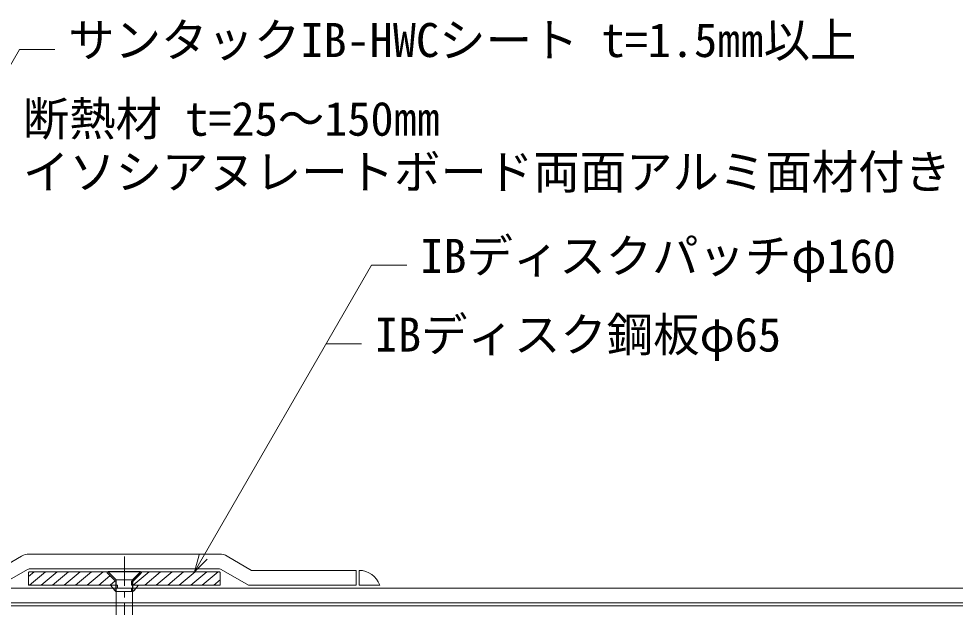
# Model space of a CAD drawing. Units: millimetres, scale not verified. Extents: x -840 to 840, y -594 to 594.
# Drawn here: x 216.7 to 534.3, y -148 to 51.5 of the extents above; entities that cross this region are included whole.
import ezdxf
from ezdxf.enums import TextEntityAlignment as Align

# ---------------------------------------------------------------- set-up
doc = ezdxf.new("R2010")
doc.units = ezdxf.units.MM
doc.header["$LTSCALE"] = 2
doc.linetypes.add('CHAIN1', pattern=[8, 5, -1, 1, -1])
doc.linetypes.add('DASHED2', pattern=[3, 2, -1])
for name, color, linetype, lineweight in [('0-1_中心線', 2, 'CHAIN1', 9), ('0-2_断熱材', 4, 'Continuous', 9), ('0-6_文字', 5, 'Continuous', 9), ('0-C_IBリキッド', 7, 'Continuous', 9), ('0-D_部材(積層鋼板)', 4, 'Continuous', 9), ('0-E_IBｼｰﾄ', 7, 'Continuous', 9), ('1-0_寸法線', 7, 'Continuous', 9), ('1-2_部材(ﾋﾞｽ類)', 7, 'Continuous', 9)]:
    doc.layers.add(name, color=color, linetype=linetype, lineweight=lineweight)
doc.styles.add('ＭＳ ゴシック', font='')
doc.styles.get('ＭＳ ゴシック').set_extended_font_data('MS Gothic')

msp = doc.modelspace()

# ---------------------------------------------------------------- linework, layer by layer
at = {"layer": '0-1_中心線'}
msp.add_line((252.508, -130.7), (252.508, -215.672), dxfattribs=at)
at = {"layer": '0-2_断熱材', "color": 7}
msp.add_line((26.767, -147.454), (621.685, -147.454), dxfattribs=at)
at = {"layer": '0-C_IBリキッド'}
for p, q in [((332.097, -140.454), (332.097, -135.454)), ((339.097, -140.454), (332.097, -140.454))]:
    msp.add_line(p, q, dxfattribs=at)
msp.add_arc((332.097, -142.854), 7.4, 18.92464, 90, dxfattribs=at)
at = {"layer": '0-D_部材(積層鋼板)'}
for p, q in [((220.008, -137.491), (221.852, -135.954)), ((220.358, -140.454), (225.756, -135.954)), ((224.262, -140.454), (229.66, -135.954)), ((228.166, -140.454), (233.564, -135.954)), ((232.071, -140.454), (237.469, -135.954)), ((235.975, -140.454), (241.373, -135.954)), ((239.879, -140.454), (245.277, -135.954)), ((259.4, -140.454), (264.798, -135.954)), ((263.304, -140.454), (268.702, -135.954)), ((267.209, -140.454), (272.606, -135.954)), ((271.113, -140.454), (276.511, -135.954)), ((275.017, -140.454), (280.415, -135.954)), ((278.921, -140.454), (284.319, -135.954)), ((243.783, -140.454), (247.613, -137.261)), ((282.825, -140.454), (285.008, -138.635)), ((248.565, -141.454), (249.358, -142.421)), ((249.307, -142.359), (249.64, -142.082)), ((256.452, -141.454), (257.122, -140.637))]:
    msp.add_line(p, q, dxfattribs=at)
at = {"layer": '0-D_部材(積層鋼板)', "color": 7}
for p, q in [((284.758, -135.954), (220.258, -135.954)), ((247.895, -140.637), (249.358, -142.421)), ((249.745, -142.604), (255.272, -142.604)), ((255.658, -142.421), (257.122, -140.637))]:
    msp.add_line(p, q, dxfattribs=at)
at = {"layer": '0-D_部材(積層鋼板)'}
for points in [[(220.008, -136.204), (220.008, -140.454), (247.508, -140.454), (249.64, -140.454), (249.64, -139.274), (246.655, -136.309), (246.655, -135.954), (220.258, -135.954)], [(284.758, -135.954), (257.862, -135.954), (257.862, -136.309), (254.877, -139.274), (254.877, -140.454), (255.377, -140.454), (254.877, -140.454), (255.377, -140.454), (257.508, -140.454)], [(255.377, -140.553), (255.496, -140.454), (260.894, -135.954)], [(257.508, -140.454), (285.008, -140.454), (285.008, -136.204)], [(247.658, -140.479), (247.688, -140.454), (249.395, -139.031)], [(247.895, -140.637), (248.565, -141.454), (249.64, -141.454), (250.14, -141.454), (250.14, -140.454), (249.64, -140.454), (247.508, -140.454)], [(249.64, -142.593), (249.64, -141.454), (248.565, -141.454)], [(255.658, -142.421), (256.452, -141.454), (255.377, -141.454), (254.877, -141.454), (255.377, -141.454), (254.877, -141.454), (254.877, -142.604), (255.272, -142.604)], [(257.508, -140.454), (255.377, -140.454), (255.377, -141.454), (256.452, -141.454)]]:
    msp.add_lwpolyline(points, dxfattribs=at)
at = {"layer": '0-D_部材(積層鋼板)', "color": 7}
for points in [[(220.008, -136.204), (220.008, -140.454), (247.508, -140.454)], [(257.508, -140.454), (285.008, -140.454), (285.008, -136.204)]]:
    msp.add_lwpolyline(points, dxfattribs=at)
at = {"layer": '0-D_部材(積層鋼板)', "color": 7, "linetype": 'DASHED2'}
for points in [[(249.64, -142.604), (249.64, -139.274), (246.655, -136.309), (246.655, -135.954)], [(255.377, -142.604), (255.377, -139.274), (258.362, -136.309), (258.362, -135.954)]]:
    msp.add_lwpolyline(points, dxfattribs=at)
at = {"layer": '0-D_部材(積層鋼板)', "color": 7}
for centre, radius, start, end in [((220.258, -136.204), 0.25, 90, 180), ((284.758, -136.204), 0.25, 0, 90), ((247.508, -140.954), 0.5, 39.3586, 90), ((249.745, -142.104), 0.5, 219.3586, 270), ((255.272, -142.104), 0.5, 270, 320.6414), ((257.508, -140.954), 0.5, 90, 140.6414)]:
    msp.add_arc(centre, radius, start, end, dxfattribs=at)
at = {"layer": '0-D_部材(積層鋼板)'}
for centre, radius, start, end in [((220.258, -136.204), 0.25, 90, 180), ((284.758, -136.204), 0.25, 0, 90), ((247.508, -140.954), 0.5, 39.3586, 90), ((249.745, -142.104), 0.5, 219.3586, 257.8297), ((255.272, -142.104), 0.5, 270, 282.16959), ((255.272, -142.104), 0.5, 282.16959, 320.6414), ((257.508, -140.954), 0.5, 90, 140.6414)]:
    msp.add_arc(centre, radius, start, end, dxfattribs=at)
at = {"layer": '0-E_IBｼｰﾄ'}
for p, q in [((284.758, -129.954), (220.258, -129.954)), ((217.63, -130.66), (209.34, -135.454)), ((287.387, -130.66), (295.676, -135.454)), ((219.633, -135.122), (210.414, -140.454)), ((284.758, -134.954), (220.258, -134.954)), ((285.384, -135.122), (294.603, -140.454)), ((331.097, -135.454), (295.676, -135.454)), ((331.097, -135.454), (331.097, -140.454)), ((26.767, -141.454), (621.685, -141.454)), ((331.097, -140.454), (294.603, -140.454)), ((26.767, -146.454), (621.685, -146.454))]:
    msp.add_line(p, q, dxfattribs=at)
for centre, radius, start, end in [((220.258, -135.204), 5.25, 90, 120.04481), ((284.758, -135.204), 5.25, 59.95519, 90), ((220.258, -136.204), 1.25, 90, 120.04489), ((284.758, -136.204), 1.25, 59.95511, 90)]:
    msp.add_arc(centre, radius, start, end, dxfattribs=at)
at = {"layer": '1-0_寸法線'}
msp.add_line((320.907, -58.7), (332.907, -58.7), dxfattribs=at)
for points in [[(108.041, -147.454), (216.92, 41.132), (228.92, 41.132)], [(276.305, -135.954), (336.304, -32.031), (348.304, -32.031)], [(280.547, -131.712), (276.305, -135.954), (277.857, -130.159)]]:
    msp.add_lwpolyline(points, dxfattribs=at)
at = {"layer": '1-2_部材(ﾋﾞｽ類)'}
for p, q in [((249.742, -138.702), (246.995, -135.954)), ((255.275, -138.702), (258.022, -135.954))]:
    msp.add_line(p, q, dxfattribs=at)
for points in [[(258.022, -135.794), (258.022, -135.954), (246.995, -135.954), (246.995, -135.794)], [(249.742, -156.309), (249.742, -138.702), (255.275, -138.702), (255.275, -156.309)]]:
    msp.add_lwpolyline(points, close=True, dxfattribs=at)

# ---------------------------------------------------------------- texts
at = {"layer": '0-6_文字', "color": 7, "style": 'ＭＳ ゴシック'}
for s, p in [('サンタックIB-HWCシート t=1.5㎜以上', (233.46, 35.073)), ('断熱材 t=25～150㎜', (218.064, 8.404)), ('イソシアヌレートボード両面アルミ面材付き', (218.064, -9.596)), ('IBディスクパッチφ160', (352.845, -38.09)), ('IBディスク鋼板φ65', (337.448, -64.759))]:
    msp.add_text(s, height=11.54, dxfattribs=at).set_placement(p, align=Align.BOTTOM_LEFT)

doc.saveas('drawing.dxf')
